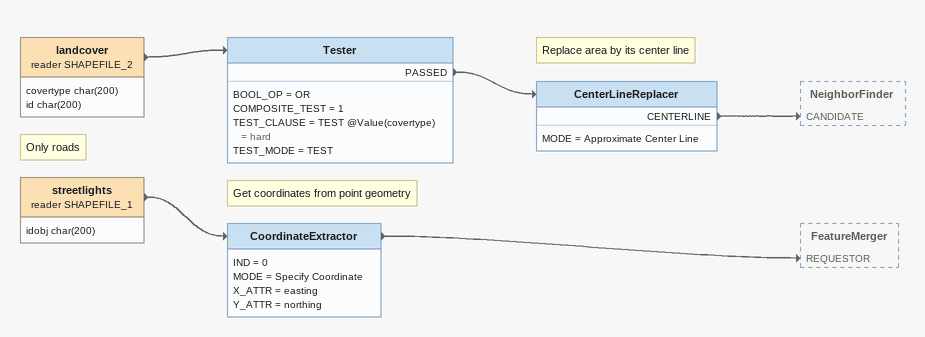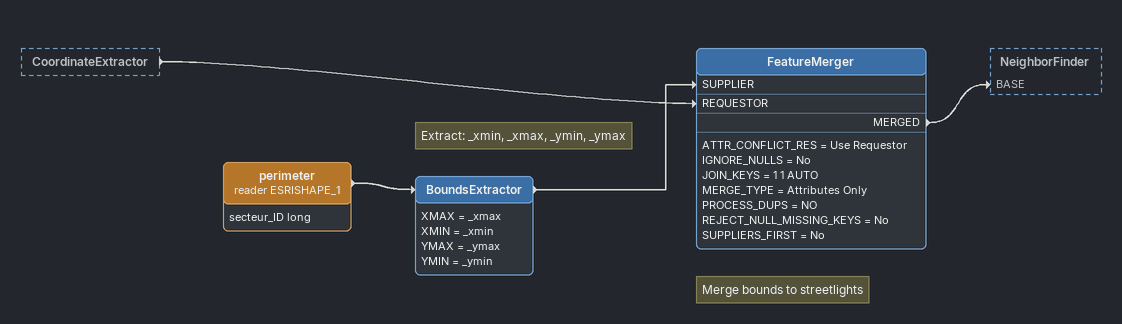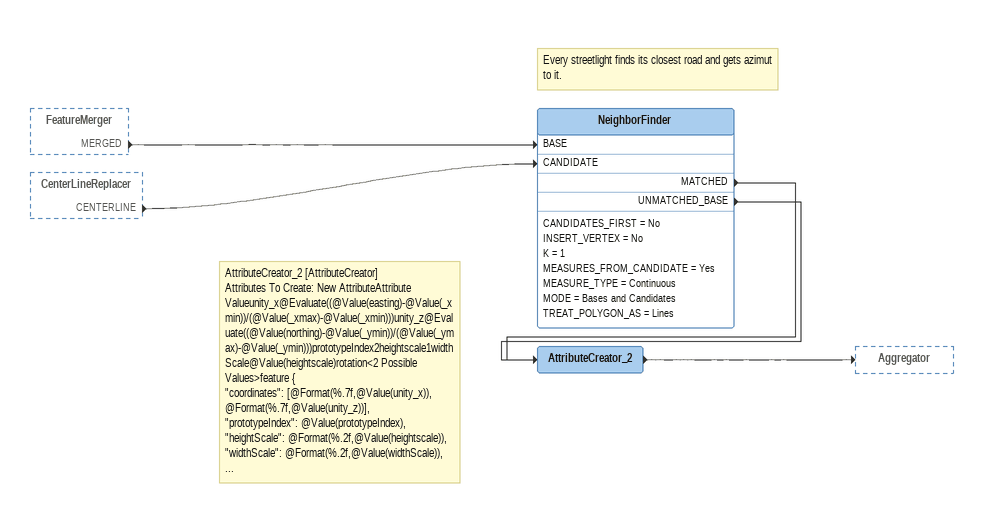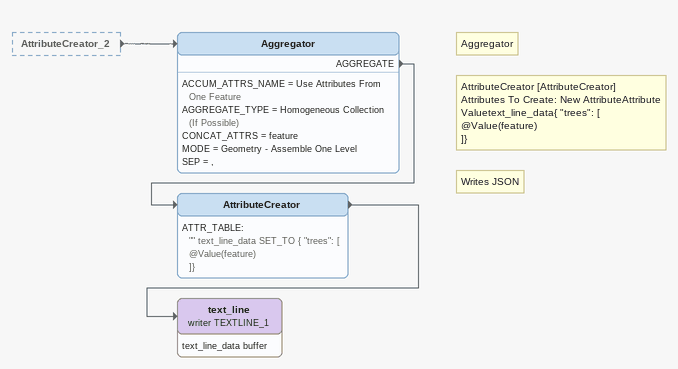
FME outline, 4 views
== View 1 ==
landcover (reader SHAPEFILE_2)
    attributes: covertype char(200), id char(200)
    -> Tester
Note: Only roads
Tester
    BOOL_OP = OR
    COMPOSITE_TEST = 1
    TEST_CLAUSE = TEST @Value(covertype) = hard
    TEST_MODE = TEST
    PASSED -> CenterLineReplacer
Note: Replace area by its center line
CenterLineReplacer
    MODE = Approximate Center Line
    CENTERLINE -> NeighborFinder [CANDIDATE]
streetlights (reader SHAPEFILE_1)
    attributes: idobj char(200)
    -> CoordinateExtractor
Note: Get coordinates from point geometry
CoordinateExtractor
    IND = 0
    MODE = Specify Coordinate
    X_ATTR = easting
    Y_ATTR = northing
    -> FeatureMerger [REQUESTOR]

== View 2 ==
CoordinateExtractor [outside]
    -> FeatureMerger [REQUESTOR]
perimeter (reader ESRISHAPE_1)
    attributes: secteur_ID long
    -> BoundsExtractor
Note: Extract: _xmin, _xmax, _ymin, _ymax
BoundsExtractor
    XMAX = _xmax
    XMIN = _xmin
    YMAX = _ymax
    YMIN = _ymin
    -> FeatureMerger [SUPPLIER]
Note: Merge bounds to streetlights
FeatureMerger
    ATTR_CONFLICT_RES = Use Requestor
    IGNORE_NULLS = No
    JOIN_KEYS = 1 1 AUTO
    MERGE_TYPE = Attributes Only
    PROCESS_DUPS = NO
    REJECT_NULL_MISSING_KEYS = No
    SUPPLIERS_FIRST = No
    MERGED -> NeighborFinder [BASE]

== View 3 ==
FeatureMerger [outside]
    MERGED -> NeighborFinder [BASE]
CenterLineReplacer [outside]
    CENTERLINE -> NeighborFinder [CANDIDATE]
Note: Every streetlight finds its closest road and gets azimut to it.
NeighborFinder
    CANDIDATES_FIRST = No
    INSERT_VERTEX = No
    K = 1
    MEASURES_FROM_CANDIDATE = Yes
    MEASURE_TYPE = Continuous
    MODE = Bases and Candidates
    TREAT_POLYGON_AS = Lines
    MATCHED -> AttributeCreator_2
    UNMATCHED_BASE -> AttributeCreator_2
Note: AttributeCreator_2 [AttributeCreator] / Attributes To Create: New AttributeAttribute Valueunity_x@Evaluate((@Value(easting)-@Value(_xmin))/(@Value(_xmax)-@Value(_xmin)))unity_z@Evaluate((@Value(northing)-@Value(_ymin))/(@Value(_ymax)-@Value(_ymin)))prototypeIndex2heightscale1widthScale@Value(heightscale)rotation<2 Possible Values>feature { / "coordinates": [@Format(%.7f,@Value(unity_x)), @Format(%.7f,@Value(unity_z))], / "prototypeIndex": @Value(prototypeIndex), / "heightScale": @Format(%.2f,@Value(heightscale)), / "widthScale": @Format(%.2f,@Value(widthScale)), / ...
AttributeCreator_2
    -> Aggregator

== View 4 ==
AttributeCreator_2 [outside]
    -> Aggregator
Note: Aggregator
Aggregator
    ACCUM_ATTRS_NAME = Use Attributes From One Feature
    AGGREGATE_TYPE = Homogeneous Collection (If Possible)
    CONCAT_ATTRS = feature
    MODE = Geometry - Assemble One Level
    SEP = ,
    AGGREGATE -> AttributeCreator
Note: AttributeCreator [AttributeCreator] / Attributes To Create: New AttributeAttribute Valuetext_line_data{ "trees": [ / @Value(feature) / ]}
AttributeCreator
    ATTR_TABLE:
      "" text_line_data SET_TO { "trees": [
      @Value(feature)
      ]}
    -> text_line (writer TEXTLINE_1)
Note: Writes JSON
text_line (writer TEXTLINE_1)
    attributes: text_line_data buffer
